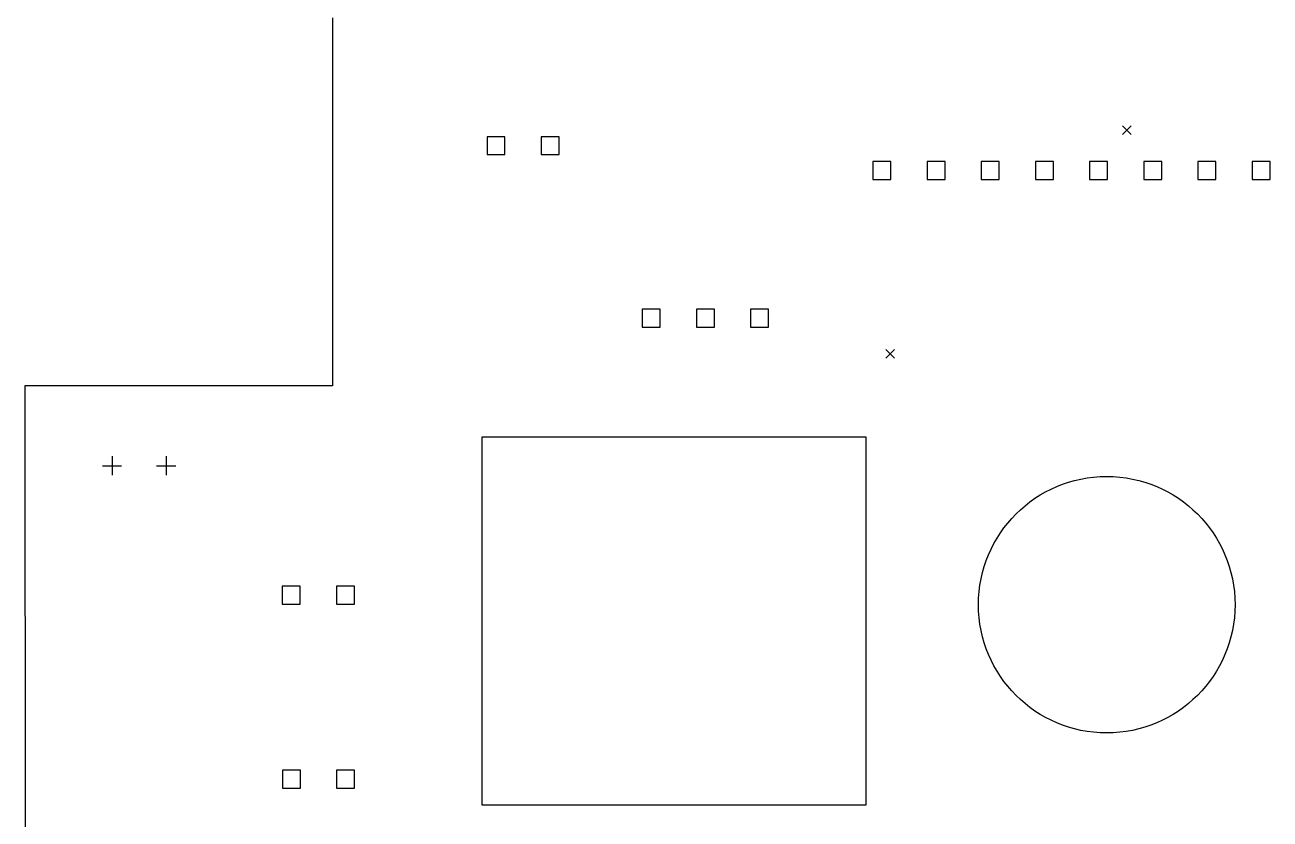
# Model space of a CAD drawing. Extents: x 86 to 208, y -156 to -24.
# Drawn here: x 86.7 to 145.1, y -127.3 to -90.1 of the extents above; entities that cross this region are included whole.
import ezdxf

# ---------------------------------------------------------------- set-up
doc = ezdxf.new("R2010")
doc.units = 0
doc.layers.add('BLACK', color=7, linetype='CONTINUOUS')

msp = doc.modelspace()

# ---------------------------------------------------------------- linework, layer by layer
at = {"layer": 'BLACK', "linetype": 'CONTINUOUS'}
for p, q in [((101.17, -89.73), (101.17, -106.98)), ((138.2092, -94.7896), (138.6092, -95.1896)), ((138.6092, -94.7896), (138.2092, -95.1896)), ((109.250733, -95.299267), (108.409267, -95.299267)), ((108.409267, -95.299267), (108.409267, -96.140733)), ((109.250733, -96.140733), (109.250733, -95.299267)), ((111.790733, -95.299267), (110.949267, -95.299267)), ((110.949267, -95.299267), (110.949267, -96.140733)), ((111.790733, -96.140733), (111.790733, -95.299267)), ((108.409267, -96.140733), (109.250733, -96.140733)), ((110.949267, -96.140733), (111.790733, -96.140733)), ((127.350733, -96.469267), (126.509267, -96.469267)), ((126.509267, -96.469267), (126.509267, -97.310733)), ((127.350733, -97.310733), (127.350733, -96.469267)), ((129.890733, -96.469267), (129.049267, -96.469267)), ((129.049267, -96.469267), (129.049267, -97.310733)), ((129.890733, -97.310733), (129.890733, -96.469267)), ((132.430733, -96.469267), (131.589267, -96.469267)), ((131.589267, -96.469267), (131.589267, -97.310733)), ((132.430733, -97.310733), (132.430733, -96.469267)), ((134.970733, -96.469267), (134.129267, -96.469267)), ((134.129267, -96.469267), (134.129267, -97.310733)), ((134.970733, -97.310733), (134.970733, -96.469267)), ((137.510733, -96.469267), (136.669267, -96.469267)), ((136.669267, -96.469267), (136.669267, -97.310733)), ((137.510733, -97.310733), (137.510733, -96.469267)), ((140.050733, -96.469267), (139.209267, -96.469267)), ((139.209267, -96.469267), (139.209267, -97.310733)), ((140.050733, -97.310733), (140.050733, -96.469267)), ((142.590733, -96.469267), (141.749267, -96.469267)), ((141.749267, -96.469267), (141.749267, -97.310733)), ((142.590733, -97.310733), (142.590733, -96.469267)), ((145.130733, -96.469267), (144.289267, -96.469267)), ((144.289267, -96.469267), (144.289267, -97.310733)), ((145.130733, -97.310733), (145.130733, -96.469267)), ((126.509267, -97.310733), (127.350733, -97.310733)), ((129.049267, -97.310733), (129.890733, -97.310733)), ((131.589267, -97.310733), (132.430733, -97.310733)), ((134.129267, -97.310733), (134.970733, -97.310733)), ((136.669267, -97.310733), (137.510733, -97.310733)), ((139.209267, -97.310733), (140.050733, -97.310733)), ((141.749267, -97.310733), (142.590733, -97.310733)), ((144.289267, -97.310733), (145.130733, -97.310733)), ((116.530733, -103.389267), (115.689267, -103.389267)), ((115.689267, -103.389267), (115.689267, -104.230733)), ((116.530733, -104.230733), (116.530733, -103.389267)), ((119.070733, -103.389267), (118.229267, -103.389267)), ((118.229267, -103.389267), (118.229267, -104.230733)), ((119.070733, -104.230733), (119.070733, -103.389267)), ((121.610733, -103.389267), (120.769267, -103.389267)), ((120.769267, -103.389267), (120.769267, -104.230733)), ((121.610733, -104.230733), (121.610733, -103.389267)), ((115.689267, -104.230733), (116.530733, -104.230733)), ((118.229267, -104.230733), (119.070733, -104.230733)), ((120.769267, -104.230733), (121.610733, -104.230733)), ((127.1123, -105.2802), (127.5123, -105.6802)), ((127.5123, -105.2802), (127.1123, -105.6802)), ((101.17, -106.98), (86.74, -106.99)), ((86.74, -106.99), (86.77, -139.74)), ((108.18, -109.37), (126.17, -109.37)), ((108.18, -126.65), (108.18, -109.37)), ((126.17, -109.37), (126.17, -126.65)), ((90.825, -110.28), (90.825, -111.18)), ((93.365, -110.28), (93.365, -111.18)), ((90.375, -110.73), (91.275, -110.73)), ((92.915, -110.73), (93.815, -110.73)), ((99.650733, -116.379267), (98.809267, -116.379267)), ((98.809267, -116.379267), (98.809267, -117.220733)), ((99.650733, -117.220733), (99.650733, -116.379267)), ((102.190733, -116.379267), (101.349267, -116.379267)), ((101.349267, -116.379267), (101.349267, -117.220733)), ((102.190733, -117.220733), (102.190733, -116.379267)), ((98.809267, -117.220733), (99.650733, -117.220733)), ((101.349267, -117.220733), (102.190733, -117.220733)), ((99.660733, -125.019267), (98.819267, -125.019267)), ((98.819267, -125.019267), (98.819267, -125.860733)), ((99.660733, -125.860733), (99.660733, -125.019267)), ((102.200733, -125.019267), (101.359267, -125.019267)), ((101.359267, -125.019267), (101.359267, -125.860733)), ((102.200733, -125.860733), (102.200733, -125.019267)), ((98.819267, -125.860733), (99.660733, -125.860733)), ((101.359267, -125.860733), (102.200733, -125.860733)), ((126.17, -126.65), (108.18, -126.65))]:
    msp.add_line(p, q, dxfattribs=at)
at = {"layer": 'BLACK'}
msp.add_circle((137.47, -117.25), 6.016519, dxfattribs=at)

doc.saveas('drawing.dxf')
